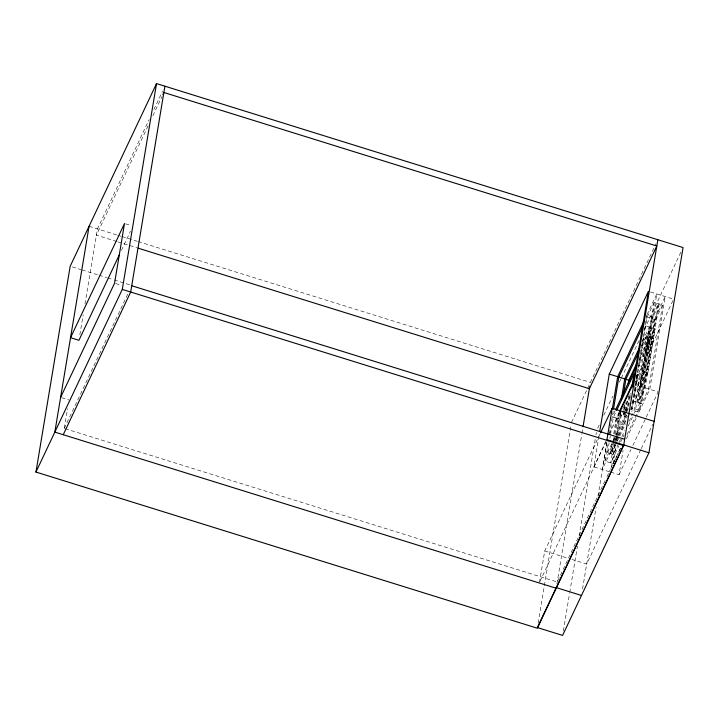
<?xml version="1.0" encoding="UTF-8"?>
<svg xmlns="http://www.w3.org/2000/svg" width="719" height="719" viewBox="0 0 719 719"><rect width="100%" height="100%" fill="white"/><g stroke="black" fill="none" stroke-linecap="round" stroke-linejoin="round"><path stroke-width="0.54" stroke-dasharray="3.6 2.7" d="M64.315 428.2L67.568 408.662M79.854 334.775L83.152 314.922M84.986 303.894L97.46 228.894L149.13 119.597M539.484 582.381L544.714 550.97L598.289 437.628M538.127 623.157L571.147 424.587M556.919 583.819L581.752 434.429M581.941 433.323L582.857 427.796M563.328 631.003L569.565 593.499M569.745 592.393L577.447 546.063M579.101 536.131L595.242 439.048M595.979 434.636L596.348 432.434M609.595 471.781L593.849 466.874L599.358 433.737M606.845 441.87L602.252 469.489L614.188 444.225M582.561 588.96L596.15 507.21M597.983 496.173L606.98 442.122M614.682 460.717L613.262 463.71L604.868 461.095L608.364 440.1M609.46 433.476L613.325 410.252M618.565 443.551L613.37 454.534L607.492 452.7L609.146 442.751M609.883 438.32L610.251 436.109M610.431 435.004L613.379 417.299L616.677 410.306M612.085 443.659L610.431 453.617L616.093 441.637M613.738 433.71L616.318 418.215L619.149 412.221M613.289 441.709L611.267 453.878L615.518 444.89M613.478 440.603L614.394 435.076M614.583 433.97L617.154 418.476L619.985 412.481M614.242 441.933L610.746 462.928L618.771 445.951M614.421 440.828L619.203 412.077M613.37 454.534L615.203 443.47M615.392 442.365L616.129 437.943M616.309 436.837L619.257 419.132L613.379 417.299M620.353 412.517L619.985 414.737L625.863 416.562L629.359 395.549M611.563 466.586L615.239 444.486M615.976 440.073L616.704 435.651M616.893 434.546L620.569 412.454M613.262 463.71L616.39 444.926M616.578 443.821L617.495 438.293M617.675 437.188L621.719 412.868M624.766 404.59L622.924 415.654L624.811 411.654M624.496 411.484L623.768 415.915L625.656 411.915M624.685 410.378L626.159 401.526M625.449 411.699L623.247 424.956L617.369 423.132L623.031 411.142M625.629 410.594L627.471 399.548M628.631 406.541L630.842 393.266M610.647 472.104L619.041 474.72L623.085 450.418M631.201 409.668L642.04 343.772M642.229 342.666L642.966 338.245M643.146 337.139L646.821 315.048L655.216 317.663L639.784 410.459L631.39 407.844M637.933 374.527L632.046 409.929L631.102 411.924M632.001 403.584L646.642 372.613L652.528 337.211L646.651 335.378L640.764 370.788L647.792 373.017L630.797 408.976M640.216 386.328L654.182 302.322L662.576 304.937L648.61 388.943L641.6 403.781L633.196 401.166L647.163 317.169L654.182 302.322M641.375 386.723L656.798 293.936L646.013 316.764L655.566 319.784L641.6 403.781M654.407 319.38L638.975 412.176L630.473 409.479M647.792 373.017L655.144 328.817L645.491 325.815M153.911 109.477L162.521 91.259M148.078 125.879L96.418 235.176L116.775 241.521M152.868 115.759L161.955 96.526M121.439 250.383L130.507 231.185M64.279 428.434L128.386 292.822M571.515 422.377L655.944 243.777M597.66 428.227L599.547 424.228M603.789 415.24L612.768 396.259M619.427 382.175L620.856 379.138M621.342 378.122L639.038 340.68M644.305 329.545L681.136 251.623M642.66 340.968L649.266 326.983L635.299 410.989L634.356 412.985M598.765 436.613L600.203 433.575M641.923 345.372L646.651 335.378M641.842 345.965L665.201 296.552L649.769 389.339L637.879 414.504M640.926 350.746L651.782 327.774L637.816 411.771L626.483 435.741M655.566 319.784L662.576 304.937M640.144 356.273L649.59 336.294L643.703 371.696L633.781 392.673M615.051 410.909L612.22 416.903L618.097 418.728L620.928 412.733M639.092 360.534L650.425 336.555L644.539 371.957L633.682 394.938M639.092 362.78L655.144 328.817M637.888 368.173L652.528 337.211M636.144 376.262L637.088 374.266L640.027 375.183L634.14 410.585L632.729 413.578M593.849 466.874L605.775 441.646M609.595 433.566L619.616 412.373M539.969 581.374L605.982 441.709M636.387 377.888L673.119 300.174M622.816 408.743L625.179 403.745M628.011 397.751L629.431 394.758M635.569 381.771L642.651 366.789L637.753 365.261M623.499 410.145L631.057 394.165M634.365 387.173L641.914 371.184M625.287 410.657L629.062 402.667M626.123 410.917L628.954 404.923M607.492 452.7L615.518 435.723M615.985 434.725L626.375 412.751M626.851 411.753L628.262 408.752M604.868 461.095L612.894 444.117M614.781 440.118L616.668 436.127M617.145 435.13L627.058 414.153M616.102 440.181L618.016 436.136M618.493 435.13L627.489 415.968M616.569 440.63L618.457 436.64M618.924 435.642L626.483 419.662M617.405 440.9L619.293 436.9M619.769 435.903L625.431 423.913M619.032 442.545L621.396 437.556M621.863 436.559L624.694 430.564M628.945 421.577L632.253 414.584M620.659 441.951L622.555 437.961M623.022 436.954L623.966 434.959M628.217 425.972L633.879 413.982M605.065 480.759L557.225 581.959L65.348 428.767M606.98 476.706L610.323 469.624M610.799 468.617L620.848 447.362M615.158 459.72L618.457 452.727M618.933 451.73L620.821 447.73M626.411 438.752L637.402 415.51M619.041 474.72L630.967 449.492M632.882 445.447L645.761 418.197M646.237 417.191L658.164 391.954L635.075 384.764M640.755 449.69L586.704 564.047L572 559.472M641.24 448.674L652.717 424.39M650.506 291.968L673.595 299.167M125.546 223.843L130.795 225.478M89.066 226.278L116.918 234.951M117.817 235.239L121.196 236.29M122.104 236.569L137.266 241.296M138.183 241.575L590.407 382.427M117.844 241.854L137.14 247.857M72.322 266.902L80.888 269.571M81.957 269.904L98.027 274.91M99.096 275.242L106.601 277.579M107.67 277.911L113.027 279.583M114.096 279.916L130.166 284.922M115.624 283.529L120.873 285.164M61.663 397.688L69.015 399.98M544.714 550.97L567.803 558.16M651.369 318.472L637.394 402.469L644.413 387.631L658.379 303.634L651.369 318.472M652.205 318.733L638.238 402.739L645.249 387.892L659.224 303.894L652.205 318.733"/><path stroke-width="1.08" d="M657.858 239.724L623.634 445.546L537.291 628.199L35.95 472.05L70.174 266.237L156.517 83.584L683.05 247.57L648.924 452.763L562.591 635.416L537.399 627.57L623.733 444.917M89.066 226.278L54.833 432.101L556.182 588.241M35.95 472.05L122.293 289.406L156.517 83.584M164.912 86.199L130.687 292.022L63.236 434.716M583.046 426.691L589.67 386.849M599.727 431.526L609.281 374.078L648.403 291.321L632.972 384.108L620.093 411.367M654.155 421.352L612.166 408.275L606.944 439.686L648.924 452.763M612.354 408.734L617.675 376.693L643.954 321.114M613.505 409.147L618.834 377.098L642.921 326.156M621.405 398.82L624.712 378.931L639.353 347.96M623.292 394.821L625.872 379.335L638.625 352.364M628.262 383.569L628.81 380.243L636.836 363.266M631.758 387.73L634.149 373.35L616.677 410.306M162.907 94.504L163.869 92.481L656.815 246.006L589.364 388.709L138.21 248.19M119.525 254.418L78.937 340.294L70.534 337.678L124.504 223.519L114.573 283.205L60.612 397.364M600.68 432.568L612.166 408.275M615.527 409.911L636.773 364.955M619.616 411.223L633.313 382.256M609.281 374.078L617.675 376.693M618.834 377.098L625.135 379.057M625.872 379.335L629.79 380.549M131.73 285.74L624.676 439.264M122.293 289.406L623.634 445.546M556.281 587.612L581.473 595.467"/></g></svg>
